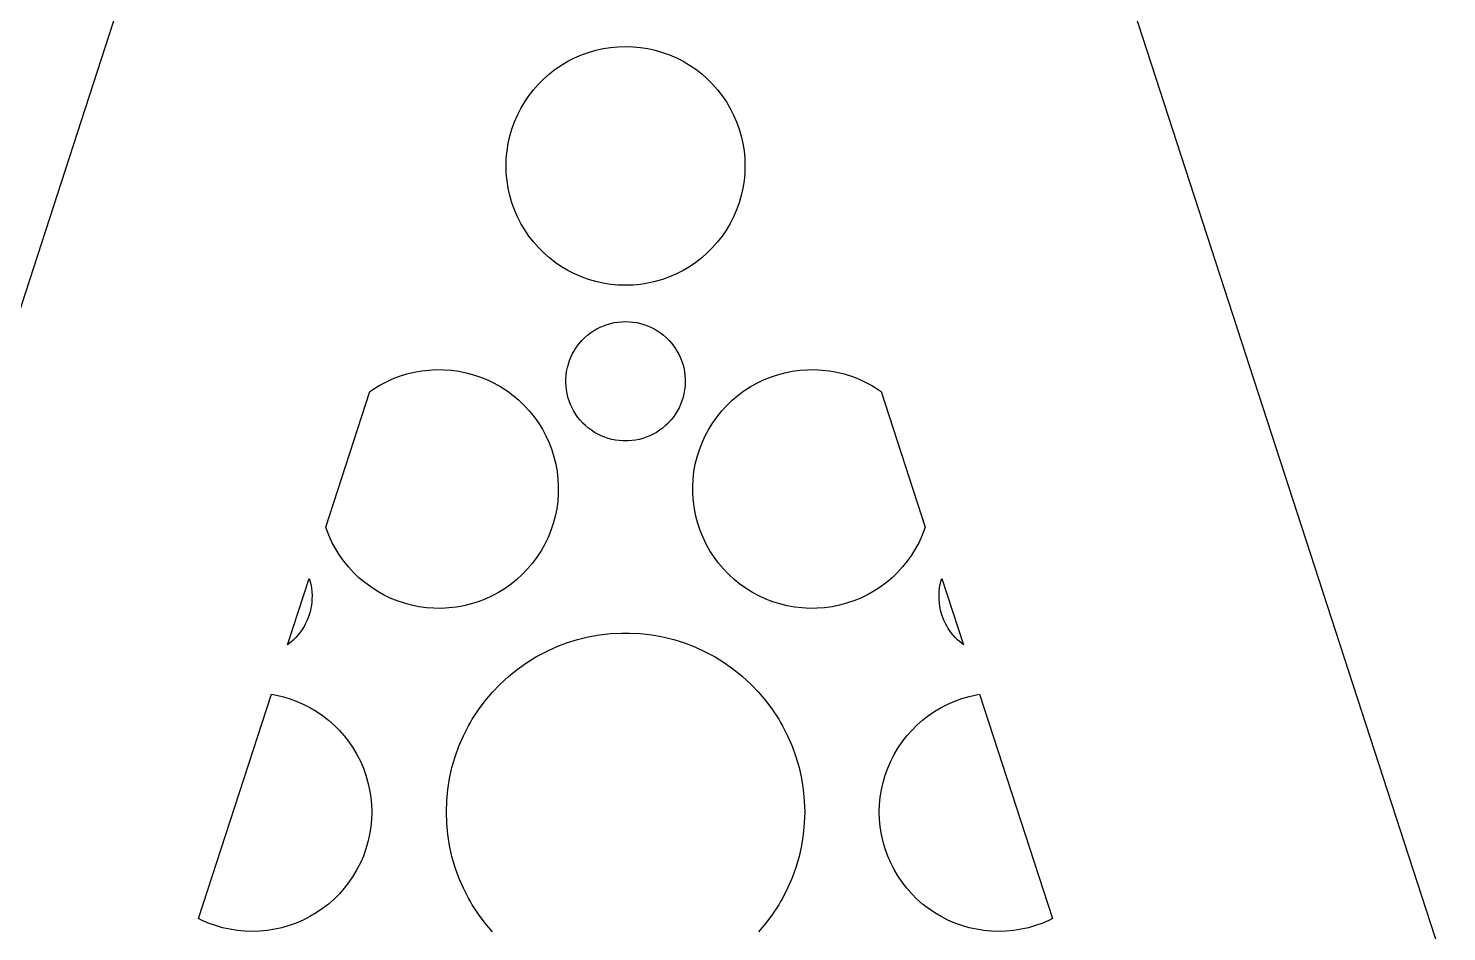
# Model space of a CAD drawing. Header units: metres. Extents: x -75 to 75, y 0 to 231.
# Drawn here: x -20 to 27.5, y 147.55 to 177.81 of the extents above; entities that cross this region are included whole.
import ezdxf

# ---------------------------------------------------------------- set-up
doc = ezdxf.new("R2010")
doc.units = ezdxf.units.M

msp = doc.modelspace()

# ---------------------------------------------------------------- linework, layer by layer
for p, q in [((0, 230.826), (-75, 0)), ((75, 0), (0, 230.826)), ((-0.50087, 177.173), (-0.25215, 177.197)), ((-0.25215, 177.197), (0, 177.205)), ((0, 177.205), (0.25215, 177.197)), ((0.25215, 177.197), (0.50087, 177.173)), ((-2.14272, 176.582), (-1.92795, 176.709)), ((-1.92795, 176.709), (-1.70403, 176.823)), ((-1.70403, 176.823), (-1.47362, 176.923)), ((-1.47362, 176.923), (-1.23558, 177.009)), ((-1.23558, 177.009), (-0.99487, 177.079)), ((-0.99487, 177.079), (-0.75035, 177.134)), ((-0.75035, 177.134), (-0.50087, 177.173)), ((0.50087, 177.173), (0.75035, 177.134)), ((0.75035, 177.134), (0.99487, 177.079)), ((0.99487, 177.079), (1.23558, 177.009)), ((1.23558, 177.009), (1.47362, 176.923)), ((1.47362, 176.923), (1.70403, 176.823)), ((1.70403, 176.823), (1.92795, 176.709)), ((1.92795, 176.709), (2.14272, 176.582)), ((-2.73895, 176.12), (-2.55051, 176.286)), ((-2.55051, 176.286), (-2.35214, 176.44)), ((-2.35214, 176.44), (-2.14272, 176.582)), ((2.14272, 176.582), (2.35214, 176.44)), ((2.35214, 176.44), (2.55051, 176.286)), ((2.55051, 176.286), (2.73895, 176.12)), ((-3.23677, 175.555), (-3.08189, 175.755)), ((-3.08189, 175.755), (-2.91672, 175.942)), ((-2.91672, 175.942), (-2.73895, 176.12)), ((2.73895, 176.12), (2.91672, 175.942)), ((2.91672, 175.942), (3.08189, 175.755)), ((3.08189, 175.755), (3.23677, 175.555)), ((-3.50571, 175.131), (-3.37791, 175.347)), ((-3.37791, 175.347), (-3.23677, 175.555)), ((3.23677, 175.555), (3.37791, 175.347)), ((3.37791, 175.347), (3.50571, 175.131)), ((-3.71895, 174.678), (-3.61977, 174.907)), ((-3.61977, 174.907), (-3.50571, 175.131)), ((3.50571, 175.131), (3.61977, 174.907)), ((3.61977, 174.907), (3.71895, 174.678)), ((-3.87497, 174.199), (-3.8044, 174.44)), ((-3.8044, 174.44), (-3.71895, 174.678)), ((3.71895, 174.678), (3.8044, 174.44)), ((3.8044, 174.44), (3.87497, 174.199)), ((-3.96881, 173.705), (-3.92952, 173.953)), ((-3.92952, 173.953), (-3.87497, 174.199)), ((3.87497, 174.199), (3.92952, 173.953)), ((3.92952, 173.953), (3.96881, 173.705)), ((-4.00009, 173.206), (-3.99246, 173.457)), ((-3.99246, 173.457), (-3.96881, 173.705)), ((3.96881, 173.705), (3.99208, 173.457)), ((3.99208, 173.457), (4.00009, 173.204)), ((-3.99208, 172.953), (-4.00009, 173.206)), ((-3.96881, 172.704), (-3.99208, 172.953)), ((3.99246, 172.953), (3.96881, 172.704)), ((4.00009, 173.204), (3.99246, 172.953)), ((-3.92952, 172.456), (-3.96881, 172.704)), ((-3.87497, 172.211), (-3.92952, 172.456)), ((3.92914, 172.455), (3.87459, 172.21)), ((3.96881, 172.704), (3.92914, 172.455)), ((-3.8044, 171.97), (-3.87497, 172.211)), ((-3.71895, 171.732), (-3.8044, 171.97)), ((3.80402, 171.968), (3.71895, 171.732)), ((3.87459, 172.21), (3.80402, 171.968)), ((-3.61977, 171.503), (-3.71895, 171.732)), ((-3.50571, 171.278), (-3.61977, 171.503)), ((3.619, 171.501), (3.50494, 171.277)), ((3.71895, 171.732), (3.619, 171.501)), ((-3.37791, 171.062), (-3.50571, 171.278)), ((-3.23677, 170.854), (-3.37791, 171.062)), ((3.37791, 171.062), (3.23601, 170.853)), ((3.50494, 171.277), (3.37791, 171.062)), ((-3.08189, 170.655), (-3.23677, 170.854)), ((-2.91672, 170.467), (-3.08189, 170.655)), ((3.08151, 170.655), (2.91557, 170.466)), ((3.23601, 170.853), (3.08151, 170.655)), ((-2.73895, 170.29), (-2.91672, 170.467)), ((-2.55051, 170.124), (-2.73895, 170.29)), ((-2.35214, 169.969), (-2.55051, 170.124)), ((2.55051, 170.123), (2.351, 169.968)), ((2.73781, 170.288), (2.55051, 170.123)), ((2.91557, 170.466), (2.73781, 170.288)), ((-2.14272, 169.827), (-2.35214, 169.969)), ((-1.92795, 169.7), (-2.14272, 169.827)), ((-1.70403, 169.586), (-1.92795, 169.7)), ((-1.47362, 169.486), (-1.70403, 169.586)), ((1.70403, 169.586), (1.47362, 169.486)), ((1.92795, 169.7), (1.70403, 169.586)), ((2.14272, 169.827), (1.92795, 169.7)), ((2.351, 169.968), (2.14272, 169.827)), ((-1.23558, 169.401), (-1.47362, 169.486)), ((-0.99411, 169.33), (-1.23558, 169.401)), ((-0.75035, 169.276), (-0.99411, 169.33)), ((-0.50087, 169.236), (-0.75035, 169.276)), ((-0.25215, 169.213), (-0.50087, 169.236)), ((0, 169.205), (-0.25215, 169.213)), ((0.25215, 169.213), (0, 169.205)), ((0.50087, 169.236), (0.25215, 169.213)), ((0.75035, 169.276), (0.50087, 169.236)), ((0.99411, 169.33), (0.75035, 169.276)), ((1.23558, 169.401), (0.99411, 169.33)), ((1.47362, 169.486), (1.23558, 169.401)), ((-1.17645, 167.606), (-1.07117, 167.677)), ((-1.07117, 167.677), (-0.96435, 167.74)), ((-0.96435, 167.74), (-0.85259, 167.797)), ((-0.85259, 167.797), (-0.73738, 167.847)), ((-0.73738, 167.847), (-0.6176, 167.89)), ((-0.6176, 167.89), (-0.49744, 167.926)), ((-0.49744, 167.926), (-0.37575, 167.952)), ((-0.37575, 167.952), (-0.25024, 167.972)), ((-0.25024, 167.972), (-0.12512, 167.984)), ((-0.12512, 167.984), (0, 167.989)), ((0, 167.989), (0.12512, 167.984)), ((0.12512, 167.984), (0.25024, 167.972)), ((0.25024, 167.972), (0.37575, 167.952)), ((0.37575, 167.952), (0.49744, 167.926)), ((0.49744, 167.926), (0.6176, 167.89)), ((0.6176, 167.89), (0.73738, 167.847)), ((0.73738, 167.847), (0.85259, 167.797)), ((0.85259, 167.797), (0.96435, 167.74)), ((0.96435, 167.74), (1.07117, 167.677)), ((1.07117, 167.677), (1.17645, 167.606)), ((-1.61858, 167.163), (-1.54076, 167.264)), ((-1.54076, 167.264), (-1.45874, 167.357)), ((-1.45874, 167.357), (-1.36986, 167.446)), ((-1.36986, 167.446), (-1.27563, 167.529)), ((-1.27563, 167.529), (-1.17645, 167.606)), ((1.17645, 167.606), (1.27563, 167.529)), ((1.27563, 167.529), (1.36986, 167.446)), ((1.36986, 167.446), (1.45874, 167.357)), ((1.45874, 167.357), (1.54076, 167.264)), ((1.54076, 167.264), (1.61858, 167.163)), ((-1.87492, 166.684), (-1.828, 166.801)), ((-1.828, 166.801), (-1.77231, 166.915)), ((-1.77231, 166.915), (-1.73225, 166.987)), ((-1.73225, 166.987), (-1.68915, 167.059)), ((-1.68915, 167.059), (-1.61858, 167.163)), ((1.61858, 167.163), (1.68915, 167.059)), ((1.68915, 167.059), (1.73187, 166.988)), ((1.73187, 166.988), (1.77231, 166.915)), ((1.77231, 166.915), (1.828, 166.801)), ((1.828, 166.801), (1.87492, 166.684)), ((-7.32689, 166.232), (-7.08122, 166.293)), ((-7.08122, 166.293), (-6.83594, 166.337)), ((-6.83594, 166.337), (-6.58455, 166.365)), ((-6.58455, 166.365), (-6.33507, 166.379)), ((-6.33507, 166.379), (-6.08215, 166.376)), ((-6.08215, 166.376), (-5.83305, 166.358)), ((-5.83305, 166.358), (-5.58281, 166.324)), ((-5.58281, 166.324), (-5.33638, 166.274)), ((-5.33638, 166.274), (-5.09529, 166.209)), ((-1.98936, 166.196), (-1.97296, 166.321)), ((-1.97296, 166.321), (-1.94778, 166.444)), ((-1.94778, 166.444), (-1.91536, 166.565)), ((-1.91536, 166.565), (-1.87492, 166.684)), ((1.87492, 166.684), (1.91536, 166.565)), ((1.91536, 166.565), (1.94778, 166.444)), ((1.94778, 166.444), (1.97296, 166.321)), ((1.97296, 166.321), (1.98936, 166.196)), ((5.09529, 166.209), (5.33638, 166.274)), ((5.33638, 166.274), (5.58281, 166.324)), ((5.58281, 166.324), (5.83305, 166.358)), ((5.83305, 166.358), (6.08215, 166.376)), ((6.08215, 166.376), (6.33507, 166.379)), ((6.33507, 166.379), (6.58493, 166.365)), ((6.58493, 166.365), (6.83594, 166.337)), ((6.83594, 166.337), (7.08122, 166.292)), ((7.08122, 166.292), (7.32689, 166.232)), ((-8.46405, 165.711), (-8.24928, 165.844)), ((-8.24928, 165.844), (-8.02994, 165.962)), ((-8.02994, 165.962), (-7.79991, 166.068)), ((-7.79991, 166.068), (-7.56721, 166.157)), ((-7.56721, 166.157), (-7.32689, 166.232)), ((-5.09529, 166.209), (-4.85687, 166.129)), ((-4.85687, 166.129), (-4.62265, 166.034)), ((-4.62265, 166.034), (-4.39682, 165.924)), ((-4.39682, 165.924), (-4.179, 165.802)), ((-4.179, 165.802), (-3.96729, 165.664)), ((-2.00005, 165.945), (-1.99928, 166.073)), ((-1.99356, 165.822), (-2.00005, 165.945)), ((-1.99928, 166.073), (-1.98936, 166.196)), ((-1.97906, 165.697), (-1.99356, 165.822)), ((1.99356, 165.821), (1.97906, 165.697)), ((1.98936, 166.196), (1.9989, 166.073)), ((2.00043, 165.945), (1.99356, 165.821)), ((1.9989, 166.073), (2.00043, 165.945)), ((3.96729, 165.664), (4.179, 165.802)), ((4.179, 165.802), (4.39682, 165.924)), ((4.39682, 165.924), (4.62265, 166.034)), ((4.62265, 166.034), (4.85687, 166.129)), ((4.85687, 166.129), (5.09529, 166.209)), ((7.32689, 166.232), (7.56721, 166.157)), ((7.56721, 166.157), (7.79991, 166.068)), ((7.79991, 166.068), (8.02994, 165.962)), ((8.02994, 165.962), (8.24928, 165.844)), ((8.24928, 165.844), (8.46405, 165.712)), ((-10.0383, 161.099), (-8.56221, 165.642)), ((-8.56221, 165.642), (-8.46405, 165.711)), ((-3.96729, 165.664), (-3.76511, 165.514)), ((-3.76511, 165.514), (-3.57323, 165.352)), ((-3.57323, 165.352), (-3.39165, 165.178)), ((-1.95694, 165.573), (-1.97906, 165.697)), ((-1.9268, 165.451), (-1.95694, 165.573)), ((-1.88904, 165.33), (-1.9268, 165.451)), ((-1.84402, 165.214), (-1.88904, 165.33)), ((1.88904, 165.33), (1.84364, 165.213)), ((1.92642, 165.45), (1.88904, 165.33)), ((1.95656, 165.572), (1.92642, 165.45)), ((1.97906, 165.697), (1.95656, 165.572)), ((3.39165, 165.178), (3.57323, 165.352)), ((3.57323, 165.352), (3.76511, 165.514)), ((3.76511, 165.514), (3.96729, 165.664)), ((8.46405, 165.712), (8.56213, 165.642)), ((8.56213, 165.642), (10.0383, 161.099)), ((-3.39165, 165.178), (-3.22266, 164.994)), ((-3.22266, 164.994), (-3.06396, 164.798)), ((-1.79214, 165.1), (-1.84402, 165.214)), ((-1.73225, 164.987), (-1.79214, 165.1)), ((-1.66512, 164.88), (-1.73225, 164.987)), ((-1.59302, 164.779), (-1.66512, 164.88)), ((1.6655, 164.88), (1.59225, 164.777)), ((1.73225, 164.987), (1.6655, 164.88)), ((1.79138, 165.098), (1.73225, 164.987)), ((1.84364, 165.213), (1.79138, 165.098)), ((3.06396, 164.798), (3.22266, 164.994)), ((3.22266, 164.994), (3.39165, 165.178)), ((-3.06396, 164.798), (-2.91901, 164.594)), ((-2.91901, 164.594), (-2.78511, 164.378)), ((-2.78511, 164.378), (-2.66647, 164.157)), ((-1.51367, 164.68), (-1.59302, 164.779)), ((-1.42975, 164.589), (-1.51367, 164.68)), ((-1.33896, 164.502), (-1.42975, 164.589)), ((-1.24283, 164.421), (-1.33896, 164.502)), ((-1.14174, 164.346), (-1.24283, 164.421)), ((1.24283, 164.421), (1.14059, 164.345)), ((1.33896, 164.502), (1.24283, 164.421)), ((1.4286, 164.587), (1.33896, 164.502)), ((1.51367, 164.68), (1.4286, 164.587)), ((1.59225, 164.777), (1.51367, 164.68)), ((2.66647, 164.157), (2.78511, 164.378)), ((2.78511, 164.378), (2.91901, 164.594)), ((2.91901, 164.594), (3.06396, 164.798)), ((-2.66647, 164.157), (-2.56233, 163.928)), ((-2.56233, 163.928), (-2.47269, 163.696)), ((-1.03531, 164.277), (-1.14174, 164.346)), ((-0.92735, 164.215), (-1.03531, 164.277)), ((-0.81406, 164.161), (-0.92735, 164.215)), ((-0.69656, 164.113), (-0.81406, 164.161)), ((-0.57716, 164.072), (-0.69656, 164.113)), ((-0.45738, 164.04), (-0.57716, 164.072)), ((-0.33417, 164.016), (-0.45738, 164.04)), ((-0.20828, 163.998), (-0.33417, 164.016)), ((-0.08392, 163.989), (-0.20828, 163.998)), ((0.00038, 163.988), (-0.08392, 163.989)), ((0.0843, 163.989), (0.00038, 163.988)), ((0.20828, 163.998), (0.0843, 163.989)), ((0.33417, 164.016), (0.20828, 163.998)), ((0.45738, 164.04), (0.33417, 164.016)), ((0.57716, 164.072), (0.45738, 164.04)), ((0.69656, 164.113), (0.57716, 164.072)), ((0.81406, 164.161), (0.69656, 164.113)), ((0.92583, 164.214), (0.81406, 164.161)), ((1.03531, 164.277), (0.92583, 164.214)), ((1.14059, 164.345), (1.03531, 164.277)), ((2.47269, 163.696), (2.56233, 163.928)), ((2.56233, 163.928), (2.66647, 164.157)), ((-2.47269, 163.696), (-2.39716, 163.454)), ((-2.39716, 163.454), (-2.33688, 163.21)), ((2.33727, 163.21), (2.39716, 163.454)), ((2.39716, 163.454), (2.47269, 163.696)), ((-2.33688, 163.21), (-2.29225, 162.962)), ((-2.29225, 162.962), (-2.26402, 162.713)), ((2.26402, 162.713), (2.29225, 162.962)), ((2.29225, 162.962), (2.33727, 163.21)), ((-2.26402, 162.713), (-2.25067, 162.463)), ((-2.25067, 162.463), (-2.25296, 162.211)), ((2.25029, 162.463), (2.26402, 162.713)), ((2.25334, 162.211), (2.25029, 162.463)), ((-2.25296, 162.211), (-2.27165, 161.962)), ((2.27165, 161.962), (2.25334, 162.211)), ((-2.30598, 161.711), (-2.35558, 161.465)), ((-2.27165, 161.962), (-2.30598, 161.711)), ((2.3056, 161.713), (2.27165, 161.962)), ((2.35519, 161.467), (2.3056, 161.713)), ((-10.0273, 161.063), (-10.0383, 161.099)), ((-9.93767, 160.831), (-10.0273, 161.063)), ((-2.42081, 161.222), (-2.50092, 160.985)), ((-2.35558, 161.465), (-2.42081, 161.222)), ((2.42043, 161.224), (2.35519, 161.467)), ((2.50092, 160.985), (2.42043, 161.224)), ((10.0273, 161.063), (9.93729, 160.83)), ((10.0383, 161.099), (10.0273, 161.063)), ((-9.83353, 160.602), (-9.93767, 160.831)), ((-9.71451, 160.38), (-9.83353, 160.602)), ((-2.5959, 160.751), (-2.70538, 160.526)), ((-2.50092, 160.985), (-2.5959, 160.751)), ((2.59514, 160.753), (2.50092, 160.985)), ((2.70538, 160.526), (2.59514, 160.753)), ((9.83276, 160.601), (9.71451, 160.38)), ((9.93729, 160.83), (9.83276, 160.601)), ((-9.58099, 160.165), (-9.71451, 160.38)), ((-9.43604, 159.961), (-9.58099, 160.165)), ((-2.96593, 160.096), (-3.11584, 159.894)), ((-2.82822, 160.308), (-2.96593, 160.096)), ((-2.70538, 160.526), (-2.82822, 160.308)), ((2.82822, 160.308), (2.70538, 160.526)), ((2.96516, 160.097), (2.82822, 160.308)), ((3.11584, 159.894), (2.96516, 160.097)), ((9.58099, 160.165), (9.43527, 159.96)), ((9.71451, 160.38), (9.58099, 160.165)), ((-9.27734, 159.765), (-9.43604, 159.961)), ((-9.10835, 159.581), (-9.27734, 159.765)), ((-3.27759, 159.702), (-3.45154, 159.52)), ((-3.11584, 159.894), (-3.27759, 159.702)), ((3.27644, 159.703), (3.11584, 159.894)), ((3.45039, 159.521), (3.27644, 159.703)), ((9.27734, 159.765), (9.10721, 159.58)), ((9.43527, 159.96), (9.27734, 159.765)), ((-11.3191, 157.157), (-10.5962, 159.382)), ((-10.5962, 159.382), (-10.5732, 159.308)), ((-10.5732, 159.308), (-10.5431, 159.186)), ((-10.5431, 159.186), (-10.5209, 159.062)), ((-8.92677, 159.407), (-9.10835, 159.581)), ((-8.73489, 159.245), (-8.92677, 159.407)), ((-8.53271, 159.095), (-8.73489, 159.245)), ((-3.83186, 159.192), (-4.03595, 159.048)), ((-3.63541, 159.351), (-3.83186, 159.192)), ((-3.45154, 159.52), (-3.63541, 159.351)), ((3.63541, 159.351), (3.45039, 159.521)), ((3.83186, 159.192), (3.63541, 159.351)), ((4.03595, 159.047), (3.83186, 159.192)), ((8.73489, 159.245), (8.53157, 159.094)), ((8.92677, 159.407), (8.73489, 159.245)), ((9.10721, 159.58), (8.92677, 159.407)), ((10.5209, 159.062), (10.5431, 159.186)), ((10.5431, 159.186), (10.5732, 159.308)), ((10.5732, 159.308), (10.5962, 159.382)), ((10.5962, 159.382), (11.3191, 157.157)), ((-10.5209, 159.062), (-10.5064, 158.937)), ((-10.5007, 158.686), (-10.5106, 158.562)), ((-10.5064, 158.937), (-10.5, 158.813)), ((-10.5, 158.813), (-10.5007, 158.686)), ((-8.321, 158.957), (-8.53271, 159.095)), ((-8.10318, 158.835), (-8.321, 158.957)), ((-7.87735, 158.725), (-8.10318, 158.835)), ((-7.64313, 158.63), (-7.87735, 158.725)), ((-4.70009, 158.691), (-4.93279, 158.602)), ((-4.47159, 158.796), (-4.70009, 158.691)), ((-4.25072, 158.915), (-4.47159, 158.796)), ((-4.03595, 159.048), (-4.25072, 158.915)), ((4.25072, 158.915), (4.03595, 159.047)), ((4.47006, 158.797), (4.25072, 158.915)), ((4.70009, 158.691), (4.47006, 158.797)), ((4.93279, 158.602), (4.70009, 158.691)), ((7.87735, 158.725), (7.64313, 158.63)), ((8.10318, 158.835), (7.87735, 158.725)), ((8.321, 158.957), (8.10318, 158.835)), ((8.53157, 159.094), (8.321, 158.957)), ((10.4996, 158.813), (10.5064, 158.937)), ((10.5011, 158.686), (10.4996, 158.813)), ((10.5106, 158.562), (10.5011, 158.686)), ((10.5064, 158.937), (10.5209, 159.062)), ((-10.585, 158.192), (-10.6251, 158.075)), ((-10.5526, 158.313), (-10.585, 158.192)), ((-10.5274, 158.437), (-10.5526, 158.313)), ((-10.5106, 158.562), (-10.5274, 158.437)), ((-7.40509, 158.55), (-7.64313, 158.63)), ((-7.16362, 158.485), (-7.40509, 158.55)), ((-6.91719, 158.435), (-7.16362, 158.485)), ((-6.66695, 158.401), (-6.91719, 158.435)), ((-6.41785, 158.382), (-6.66695, 158.401)), ((-6.16493, 158.38), (-6.41785, 158.382)), ((-5.91545, 158.393), (-6.16493, 158.38)), ((-5.66406, 158.422), (-5.91545, 158.393)), ((-5.41878, 158.466), (-5.66406, 158.422)), ((-5.17311, 158.527), (-5.41878, 158.466)), ((-4.93279, 158.602), (-5.17311, 158.527)), ((5.17311, 158.527), (4.93279, 158.602)), ((5.41878, 158.466), (5.17311, 158.527)), ((5.66406, 158.422), (5.41878, 158.466)), ((5.91507, 158.393), (5.66406, 158.422)), ((6.16493, 158.38), (5.91507, 158.393)), ((6.41785, 158.383), (6.16493, 158.38)), ((6.66695, 158.401), (6.41785, 158.383)), ((6.91719, 158.435), (6.66695, 158.401)), ((7.16362, 158.485), (6.91719, 158.435)), ((7.40509, 158.55), (7.16362, 158.485)), ((7.64313, 158.63), (7.40509, 158.55)), ((10.527, 158.438), (10.5106, 158.562)), ((10.5522, 158.315), (10.527, 158.438)), ((10.5846, 158.194), (10.5522, 158.315)), ((10.6251, 158.075), (10.5846, 158.194)), ((-10.7677, 157.772), (-10.8116, 157.699)), ((-10.7277, 157.844), (-10.7677, 157.772)), ((-10.6728, 157.957), (-10.7277, 157.844)), ((-10.6251, 158.075), (-10.6728, 157.957)), ((10.672, 157.958), (10.6251, 158.075)), ((10.7277, 157.844), (10.672, 157.958)), ((10.7681, 157.771), (10.7277, 157.844)), ((10.8109, 157.7), (10.7681, 157.771)), ((10.8814, 157.595), (10.8109, 157.7)), ((-11.2244, 157.23), (-11.3191, 157.157)), ((-11.1313, 157.312), (-11.2244, 157.23)), ((-11.0424, 157.401), (-11.1313, 157.312)), ((-10.9596, 157.495), (-11.0424, 157.401)), ((-10.8822, 157.594), (-10.9596, 157.495)), ((-10.8116, 157.699), (-10.8822, 157.594)), ((-1.97372, 157.22), (-1.61247, 157.333)), ((-1.61247, 157.333), (-1.24817, 157.422)), ((-1.24817, 157.422), (-0.87547, 157.49)), ((-0.87547, 157.49), (-0.50125, 157.533)), ((-0.50125, 157.533), (-0.12627, 157.552)), ((-0.12627, 157.552), (0, 157.551)), ((0, 157.551), (0.12627, 157.553)), ((0.12627, 157.553), (0.50163, 157.533)), ((0.50163, 157.533), (0.87547, 157.489)), ((0.87547, 157.489), (1.24817, 157.422)), ((1.24817, 157.422), (1.61247, 157.333)), ((1.61247, 157.333), (1.97372, 157.22)), ((10.9592, 157.495), (10.8814, 157.595)), ((11.0413, 157.402), (10.9592, 157.495)), ((11.1301, 157.313), (11.0413, 157.402)), ((11.2244, 157.23), (11.1301, 157.313)), ((11.3191, 157.157), (11.2244, 157.23)), ((-3.32031, 156.551), (-2.99911, 156.75)), ((-2.99911, 156.75), (-2.66838, 156.927)), ((-2.66838, 156.927), (-2.3243, 157.085)), ((-2.3243, 157.085), (-1.97372, 157.22)), ((1.97372, 157.22), (2.3243, 157.085)), ((2.3243, 157.085), (2.66838, 156.927)), ((2.66838, 156.927), (2.99911, 156.75)), ((2.99911, 156.75), (3.32031, 156.551)), ((-3.92113, 156.096), (-3.62663, 156.333)), ((-3.62663, 156.333), (-3.32031, 156.551)), ((3.32031, 156.551), (3.62663, 156.333)), ((3.62663, 156.333), (3.92113, 156.096)), ((-4.459, 155.568), (-4.19846, 155.84)), ((-4.19846, 155.84), (-3.92113, 156.096)), ((3.92113, 156.096), (4.19846, 155.84)), ((4.19846, 155.84), (4.459, 155.568)), ((-14.2995, 147.984), (-11.8574, 155.5)), ((-11.8574, 155.5), (-11.7496, 155.483)), ((-11.7496, 155.483), (-11.5051, 155.429)), ((-11.5051, 155.429), (-11.2644, 155.358)), ((-11.2644, 155.358), (-11.0264, 155.273)), ((-4.70123, 155.281), (-4.459, 155.568)), ((4.459, 155.568), (4.70123, 155.281)), ((11.0264, 155.273), (11.2644, 155.358)), ((11.2644, 155.358), (11.5051, 155.429)), ((11.5051, 155.429), (11.7496, 155.483)), ((11.7496, 155.483), (11.8574, 155.5)), ((11.8574, 155.5), (14.2995, 147.984)), ((-11.0264, 155.273), (-10.796, 155.173)), ((-10.796, 155.173), (-10.5721, 155.059)), ((-10.5721, 155.059), (-10.3573, 154.932)), ((-10.3573, 154.932), (-10.1479, 154.79)), ((-5.13229, 154.661), (-4.92668, 154.977)), ((-4.92668, 154.977), (-4.70123, 155.281)), ((4.70123, 155.281), (4.92668, 154.977)), ((4.92668, 154.977), (5.13229, 154.661)), ((10.1479, 154.79), (10.3573, 154.932)), ((10.3573, 154.932), (10.5721, 155.059)), ((10.5721, 155.059), (10.796, 155.173)), ((10.796, 155.173), (11.0264, 155.273)), ((-10.1479, 154.79), (-9.94949, 154.635)), ((-9.94949, 154.635), (-9.76105, 154.469)), ((-9.76105, 154.469), (-9.58328, 154.292)), ((-5.42908, 154.108), (-5.25818, 154.444)), ((-5.25818, 154.444), (-5.19371, 154.552)), ((-5.19371, 154.552), (-5.13229, 154.661)), ((5.13229, 154.661), (5.19333, 154.553)), ((5.19333, 154.553), (5.25818, 154.444)), ((5.25818, 154.444), (5.42908, 154.108)), ((9.58328, 154.292), (9.76105, 154.469)), ((9.76105, 154.469), (9.94949, 154.635)), ((9.94949, 154.635), (10.1479, 154.79)), ((-9.58328, 154.292), (-9.41811, 154.104)), ((-9.41811, 154.104), (-9.26323, 153.905)), ((-9.26323, 153.905), (-9.12209, 153.696)), ((-5.57823, 153.764), (-5.42908, 154.108)), ((5.42908, 154.108), (5.57823, 153.764)), ((9.12209, 153.696), (9.26323, 153.905)), ((9.26323, 153.905), (9.41811, 154.104)), ((9.41811, 154.104), (9.58328, 154.292)), ((-9.12209, 153.696), (-8.99429, 153.481)), ((-8.99429, 153.481), (-8.88023, 153.256)), ((-5.70602, 153.407), (-5.57823, 153.764)), ((5.57823, 153.764), (5.70602, 153.407)), ((8.88023, 153.256), (8.99429, 153.481)), ((8.99429, 153.481), (9.12209, 153.696)), ((-8.88023, 153.256), (-8.78105, 153.027)), ((-8.78105, 153.027), (-8.6956, 152.789)), ((-5.89371, 152.678), (-5.81169, 153.045)), ((-5.81169, 153.045), (-5.70602, 153.407)), ((5.70602, 153.407), (5.81169, 153.045)), ((5.81169, 153.045), (5.89371, 152.678)), ((8.6956, 152.789), (8.78105, 153.027)), ((8.78105, 153.027), (8.88023, 153.256)), ((-8.6956, 152.789), (-8.62503, 152.548)), ((-8.62503, 152.548), (-8.57048, 152.303)), ((-5.95245, 152.305), (-5.89371, 152.678)), ((5.89371, 152.678), (5.95245, 152.305)), ((8.57048, 152.303), (8.62503, 152.548)), ((8.62503, 152.548), (8.6956, 152.789)), ((-8.57048, 152.303), (-8.53119, 152.055)), ((-8.53119, 152.055), (-8.50792, 151.806)), ((-5.98793, 151.931), (-5.95245, 152.305)), ((5.95245, 152.305), (5.98755, 151.931)), ((8.50754, 151.806), (8.53119, 152.055)), ((8.53119, 152.055), (8.57048, 152.303)), ((-8.50792, 151.806), (-8.49991, 151.553)), ((-8.49991, 151.553), (-8.50754, 151.302)), ((-5.99976, 151.555), (-5.98793, 151.931)), ((-5.98755, 151.177), (-5.99976, 151.555)), ((5.98755, 151.931), (5.99976, 151.553)), ((5.99976, 151.553), (5.98793, 151.177)), ((8.49991, 151.555), (8.50754, 151.806)), ((8.50792, 151.302), (8.49991, 151.555)), ((-8.53119, 151.054), (-8.57086, 150.804)), ((-8.50754, 151.302), (-8.53119, 151.054)), ((-5.95245, 150.803), (-5.98755, 151.177)), ((5.98793, 151.177), (5.95245, 150.803)), ((8.53119, 151.054), (8.50792, 151.302)), ((8.57048, 150.806), (8.53119, 151.054)), ((-8.57086, 150.804), (-8.62541, 150.559)), ((-5.89371, 150.431), (-5.95245, 150.803)), ((5.95245, 150.803), (5.89333, 150.429)), ((8.62503, 150.56), (8.57048, 150.806)), ((-8.69598, 150.317), (-8.78105, 150.081)), ((-8.62541, 150.559), (-8.69598, 150.317)), ((-5.81169, 150.063), (-5.89371, 150.431)), ((5.89333, 150.429), (5.81131, 150.061)), ((8.6956, 150.319), (8.62503, 150.56)), ((8.78105, 150.081), (8.6956, 150.319)), ((-8.99506, 149.627), (-9.12209, 149.412)), ((-8.881, 149.85), (-8.99506, 149.627)), ((-8.78105, 150.081), (-8.881, 149.85)), ((-5.70602, 149.701), (-5.81169, 150.063)), ((-5.57823, 149.345), (-5.70602, 149.701)), ((5.70564, 149.699), (5.57823, 149.345)), ((5.81131, 150.061), (5.70564, 149.699)), ((8.88023, 149.852), (8.78105, 150.081)), ((8.99429, 149.628), (8.88023, 149.852)), ((9.12209, 149.412), (8.99429, 149.628)), ((-9.26399, 149.202), (-9.41849, 149.004)), ((-9.12209, 149.412), (-9.26399, 149.202)), ((-5.42908, 149.001), (-5.57823, 149.345)), ((5.57823, 149.345), (5.42831, 148.999)), ((9.26323, 149.203), (9.12209, 149.412)), ((9.41811, 149.004), (9.26323, 149.203)), ((-9.58443, 148.816), (-9.76219, 148.638)), ((-9.41849, 149.004), (-9.58443, 148.816)), ((-5.25818, 148.664), (-5.42908, 149.001)), ((5.42831, 148.999), (5.25742, 148.663)), ((9.58328, 148.817), (9.41811, 149.004)), ((9.76105, 148.639), (9.58328, 148.817)), ((-10.149, 148.318), (-10.3573, 148.177)), ((-9.94949, 148.473), (-10.149, 148.318)), ((-9.76219, 148.638), (-9.94949, 148.473)), ((-5.19333, 148.555), (-5.25818, 148.664)), ((-5.13229, 148.447), (-5.19333, 148.555)), ((-4.92668, 148.131), (-5.13229, 148.447)), ((5.13229, 148.447), (4.92592, 148.13)), ((5.19333, 148.555), (5.13229, 148.447)), ((5.25742, 148.663), (5.19333, 148.555)), ((9.94949, 148.473), (9.76105, 148.639)), ((10.1479, 148.318), (9.94949, 148.473)), ((10.3573, 148.177), (10.1479, 148.318)), ((-14.204, 147.935), (-14.2995, 147.984)), ((-13.9736, 147.836), (-14.204, 147.935)), ((-13.7356, 147.75), (-13.9736, 147.836)), ((-13.4941, 147.68), (-13.7356, 147.75)), ((-11.2644, 147.75), (-11.5059, 147.68)), ((-11.0264, 147.836), (-11.2644, 147.75)), ((-10.796, 147.935), (-11.0264, 147.836)), ((-10.5721, 148.05), (-10.796, 147.935)), ((-10.3573, 148.177), (-10.5721, 148.05)), ((-4.70123, 147.827), (-4.92668, 148.131)), ((-4.459, 147.54), (-4.70123, 147.827)), ((4.70123, 147.827), (4.45786, 147.539)), ((4.92592, 148.13), (4.70123, 147.827)), ((10.5721, 148.05), (10.3573, 148.177)), ((10.796, 147.935), (10.5721, 148.05)), ((11.0264, 147.836), (10.796, 147.935)), ((11.2644, 147.75), (11.0264, 147.836)), ((11.5059, 147.68), (11.2644, 147.75)), ((13.7356, 147.75), (13.4941, 147.68)), ((13.9736, 147.836), (13.7356, 147.75)), ((14.204, 147.935), (13.9736, 147.836)), ((14.2995, 147.984), (14.204, 147.935)), ((-13.2504, 147.625), (-13.4941, 147.68)), ((-13.0009, 147.586), (-13.2504, 147.625)), ((-12.7522, 147.562), (-13.0009, 147.586)), ((-12.5, 147.554), (-12.7522, 147.562)), ((-12.2478, 147.562), (-12.5, 147.554)), ((-11.9991, 147.586), (-12.2478, 147.562)), ((-11.7496, 147.625), (-11.9991, 147.586)), ((-11.5059, 147.68), (-11.7496, 147.625)), ((11.7496, 147.625), (11.5059, 147.68)), ((11.9991, 147.586), (11.7496, 147.625)), ((12.2478, 147.562), (11.9991, 147.586)), ((12.5, 147.554), (12.2478, 147.562)), ((12.7522, 147.562), (12.5, 147.554)), ((13.0009, 147.586), (12.7522, 147.562)), ((13.2504, 147.625), (13.0009, 147.586)), ((13.4941, 147.68), (13.2504, 147.625))]:
    msp.add_line(p, q)

doc.saveas('drawing.dxf')
